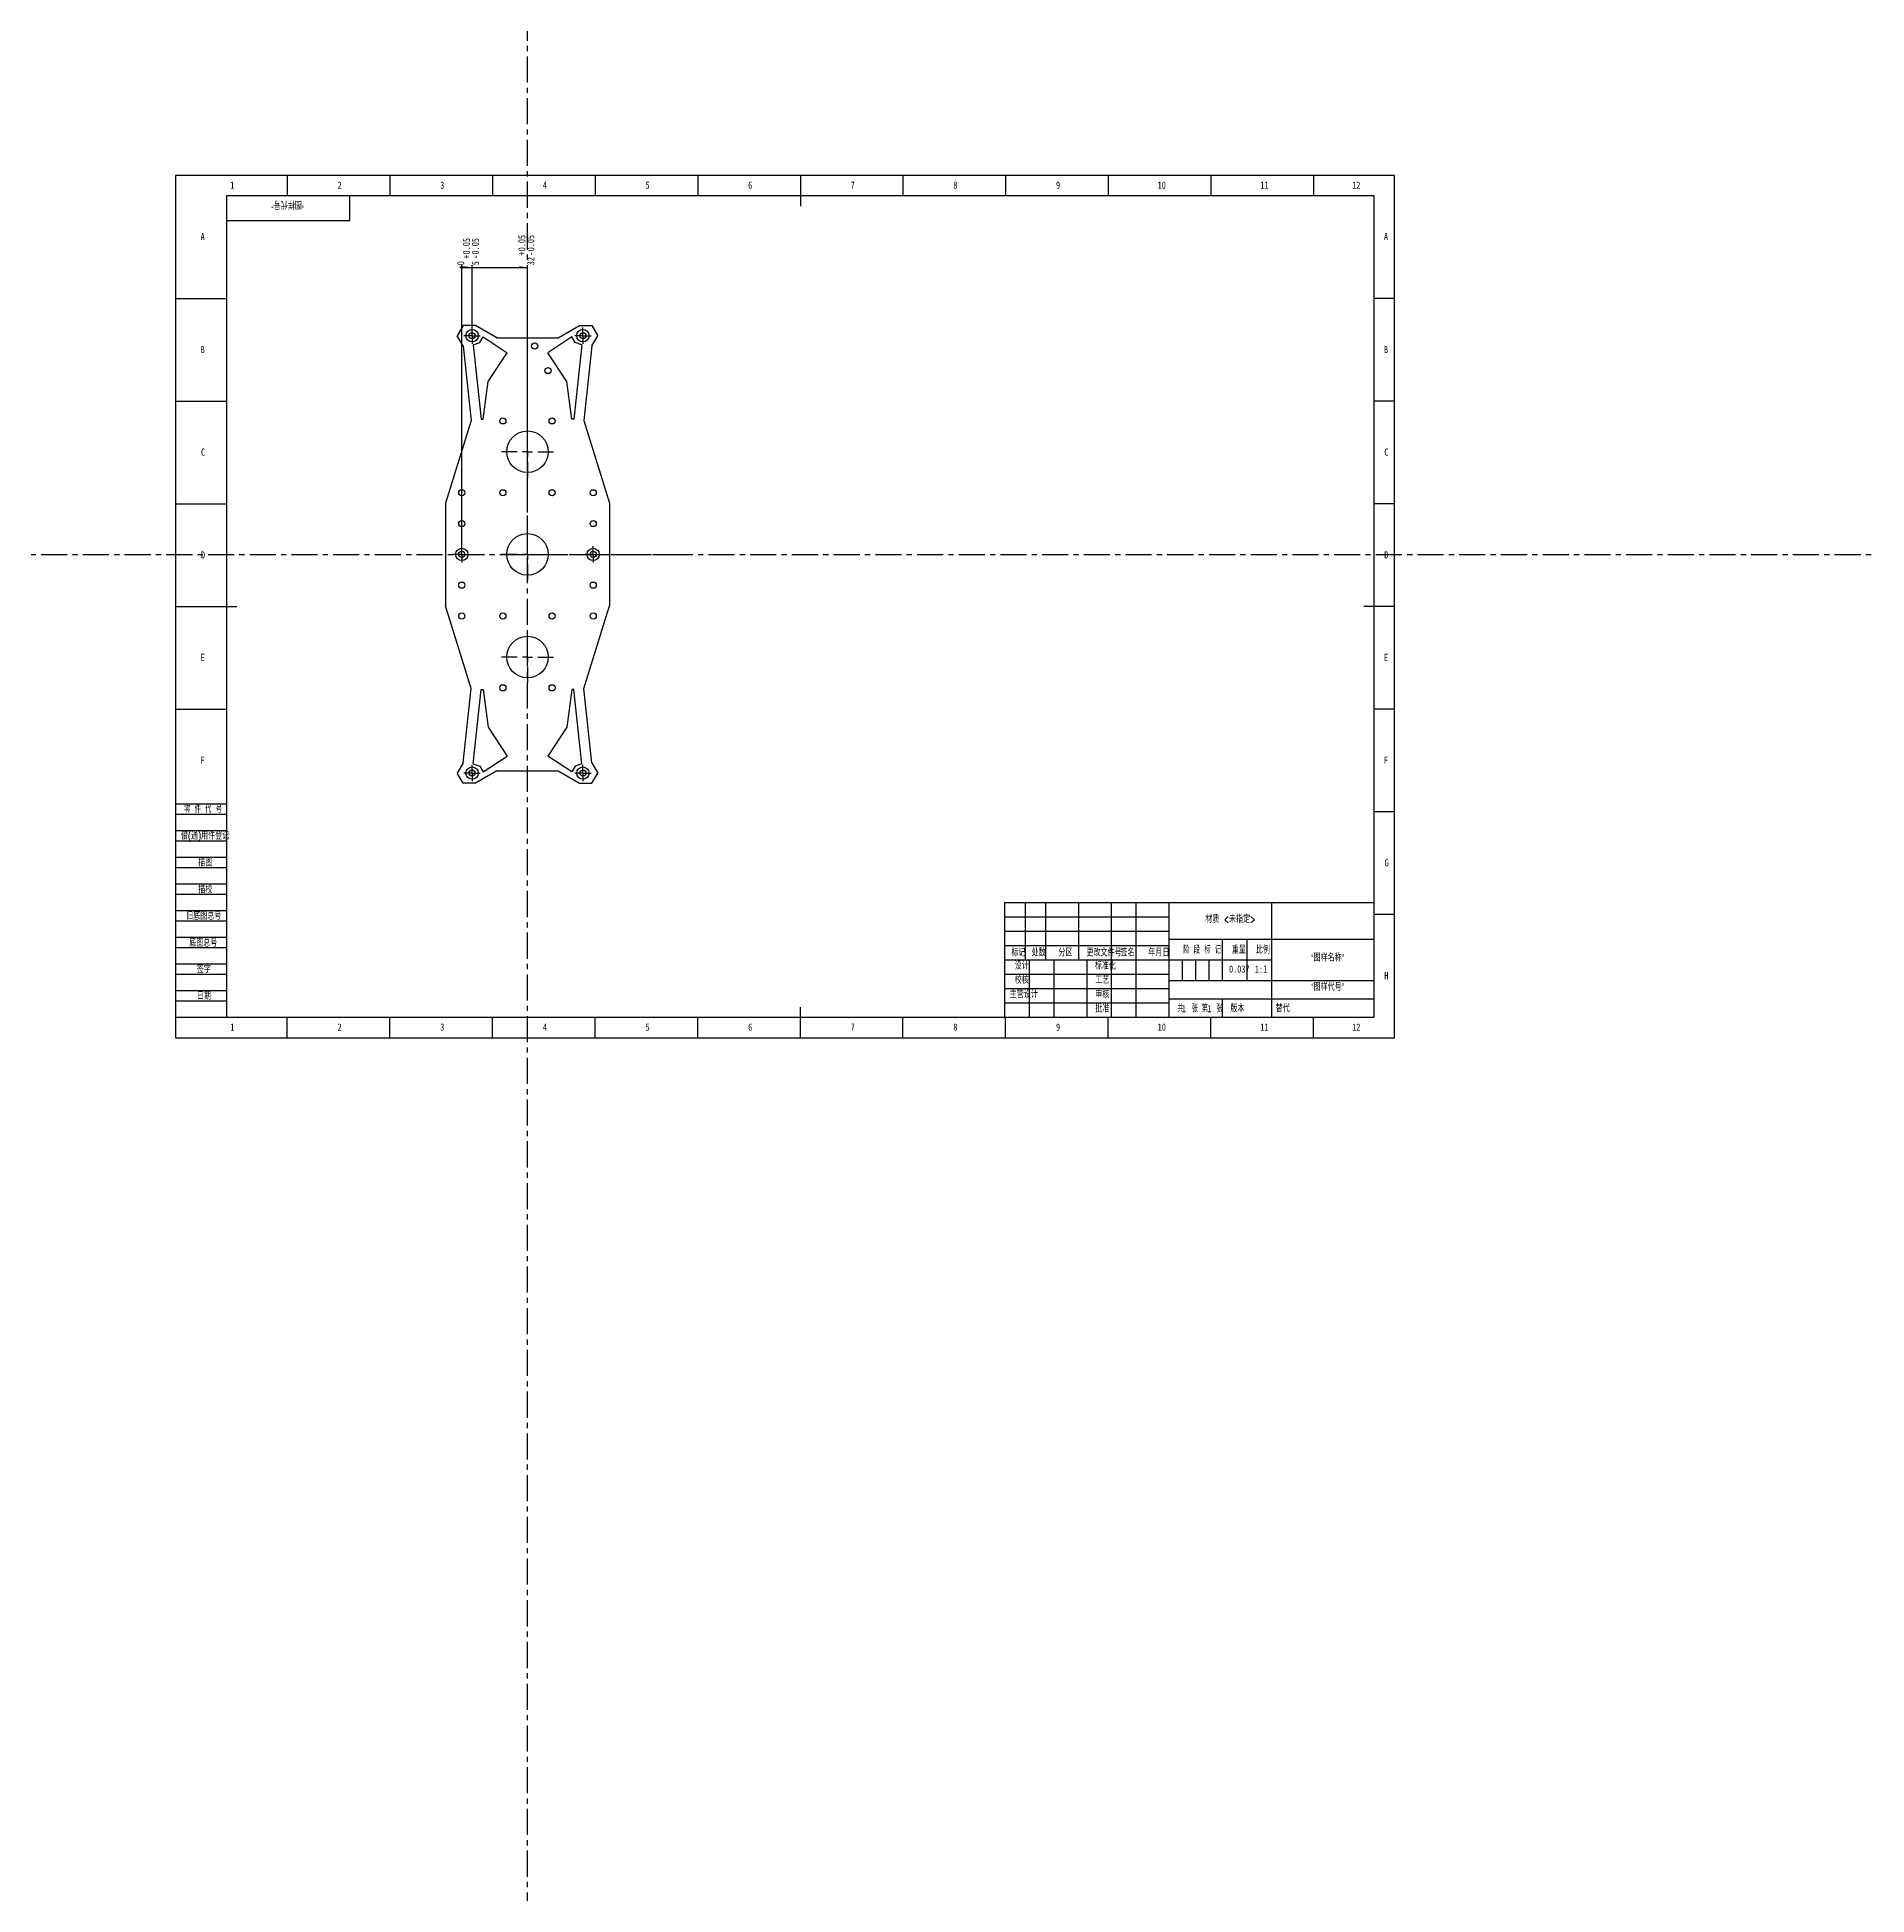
# Model space of a CAD drawing. Header units: millimetres. Extents: x -3235 to 3498, y -3131 to 3602.
# Drawn here: x -67 to 824, y -417 to 487 of the extents above; entities that cross this region are included whole.
import ezdxf

# ---------------------------------------------------------------- set-up
doc = ezdxf.new("R2010")
doc.units = ezdxf.units.MM
doc.linetypes.add('CENTERX2', pattern=[20.32, 12.7, -2.54, 2.54, -2.54])
for name, color, linetype in [('10', 7, 'Continuous'), ('5', 7, 'Continuous'), ('SLD-0', 7, 'Continuous')]:
    doc.layers.add(name, color=color, linetype=linetype)
doc.styles.add('SLDTEXTSTYLE0', font='TXT', dxfattribs={"width": 0.7, "bigfont": 'bigfont'})
doc.styles.add('SLDTEXTSTYLE1', font='TXT', dxfattribs={"width": 0.614286, "bigfont": 'bigfont'})
doc.styles.add('SLDTEXTSTYLE2', font='TXT', dxfattribs={"width": 0.6, "bigfont": 'bigfont'})
doc.styles.add('SLDTEXTSTYLE3', font='TXT', dxfattribs={"width": 0.7})
doc.dimstyles.new('SLDDIMSTYLE0', dxfattribs={"dimtxt": 3.5, "dimasz": 0.338667, "dimexe": 0, "dimexo": 0.0625, "dimgap": 0.875, "dimtad": 0, "dimtih": 1, "dimtoh": 1, "dimdec": 0, "dimrnd": 1e-09, "dimdsep": 46, "dimtxsty": 'SLDTEXTSTYLE3', "dimblk1": 'ORIGIN', "dimblk2": 'ORIGIN', "dimsah": 1, "dimcen": 0.09, "dimadec": 0, "dimazin": 2, "dimtfac": 1, "dimtdec": 0, "dimtofl": 0, "dimtmove": 0, "dimatfit": 3, "dimldrblk": 'ORIGIN', "dimfxl": 0, "dimfrac": 2, "dimtolj": 1, "dimtzin": 12, "dimarcsym": 0})
doc.dimstyles.new('SLDDIMSTYLE1', dxfattribs={"dimtxt": 3.5, "dimasz": 4.08, "dimexe": 0, "dimexo": 0.0625, "dimgap": 0.875, "dimtad": 0, "dimtih": 1, "dimtoh": 1, "dimrnd": 1e-09, "dimzin": 12, "dimdsep": 46, "dimtxsty": 'SLDTEXTSTYLE3', "dimsah": 1, "dimcen": 0.09, "dimadec": 0, "dimazin": 3, "dimtol": 1, "dimtp": 0.05, "dimtm": 0.05, "dimtfac": 1, "dimtofl": 0, "dimtmove": 0, "dimatfit": 3, "dimfxl": 0, "dimfrac": 2, "dimtolj": 1, "dimarcsym": 0})

# ---------------------------------------------------------------- blocks, each defined once
blk = doc.blocks.new('_Origin')
at = {"color": 0, "linetype": 'ByBlock', "lineweight": -2}
blk.add_line((0, 0), (-1, 0), dxfattribs=at)
blk.add_circle((0, 0), 0.5, dxfattribs=at)
blk = doc.blocks.new('_D')
at = {"layer": '10'}
blk.add_line((139.56, 239.46), (139.56, 376.26), dxfattribs=at)
at = {"layer": '10', "xscale": 1.016, "yscale": 1.016}
blk.add_blockref('_Origin', (139.56, 375.24), dxfattribs=at)
at = {"layer": '10', "insert": (137.22, 376.26), "char_height": 3.5, "attachment_point": 1, "rotation": 90, "style": 'SLDTEXTSTYLE3'}
blk.add_mtext('0', dxfattribs=at)
blk = doc.blocks.new('_D_1')
at = {"layer": '10'}
for p, q in [((139.56, 375.24), (144.56, 375.24)), ((144.56, 345.96), (144.56, 376.26))]:
    blk.add_line(p, q, dxfattribs=at)
blk.add_solid([(144.56, 375.24), (140.48, 375.75), (140.48, 374.74)], dxfattribs=at)
at = {"layer": '10', "char_height": 3.5, "attachment_point": 1, "rotation": 90, "style": 'SLDTEXTSTYLE3'}
for s, insert in [('0.05', (140.04, 381.49)), ('+', (140.04, 379.33)), ('0.05', (144.4, 381.49)), ('-', (144.4, 379.33)), ('5', (144.41, 376.26))]:
    blk.add_mtext(s, dxfattribs=dict(at, insert=insert))
blk = doc.blocks.new('_D_2')
at = {"layer": '10'}
for p, q in [((144.56, 375.24), (171.56, 375.24)), ((171.56, 298.06), (171.56, 376.26))]:
    blk.add_line(p, q, dxfattribs=at)
blk.add_solid([(171.56, 375.24), (167.48, 375.75), (167.48, 374.74)], dxfattribs=at)
at = {"layer": '10', "char_height": 3.5, "attachment_point": 1, "rotation": 90, "style": 'SLDTEXTSTYLE3'}
for s, insert in [('0.05', (167.04, 383.02)), ('0.05', (171.4, 383.02)), ('+', (167.04, 380.87)), ('-', (171.4, 380.86)), ('32', (171.41, 376.26))]:
    blk.add_mtext(s, dxfattribs=dict(at, insert=insert))
blk = doc.blocks.new('SW_CENTERMARKSYMBOL_0')
at = {"layer": '10', "color": 0}
for p, q in [((-2.5, 0), (-4, 0)), ((0, 0), (-2.5, 0)), ((0, 2.5), (0, 4)), ((0, 0), (0, 2.5)), ((0, 0), (0, -2.5)), ((0, 0), (2.5, 0)), ((2.5, 0), (4, 0)), ((0, -2.5), (0, -4))]:
    blk.add_line(p, q, dxfattribs=at)
blk = doc.blocks.new('SW_CENTERMARKSYMBOL_1')
at = {"layer": '10', "color": 0}
for p, q in [((-2.5, 0), (-4, 0)), ((0, 0), (-2.5, 0)), ((0, 2.5), (0, 4)), ((0, 0), (0, 2.5)), ((0, 0), (0, -2.5)), ((0, 0), (2.5, 0)), ((2.5, 0), (4, 0)), ((0, -2.5), (0, -4))]:
    blk.add_line(p, q, dxfattribs=at)
blk = doc.blocks.new('SW_CENTERMARKSYMBOL_2')
at = {"layer": '10', "color": 0}
for p, q in [((-2.5, 0), (-4, 0)), ((0, 0), (-2.5, 0)), ((0, 2.5), (0, 4)), ((0, 0), (0, 2.5)), ((0, 0), (0, -2.5)), ((0, 0), (2.5, 0)), ((2.5, 0), (4, 0)), ((0, -2.5), (0, -4))]:
    blk.add_line(p, q, dxfattribs=at)
blk = doc.blocks.new('SW_CENTERMARKSYMBOL_3')
at = {"layer": '10', "color": 0}
for p, q in [((-2.5, 0), (-4, 0)), ((0, 0), (-2.5, 0)), ((0, 2.5), (0, 4)), ((0, 0), (0, 2.5)), ((0, 0), (0, -2.5)), ((0, 0), (2.5, 0)), ((2.5, 0), (4, 0)), ((0, -2.5), (0, -4))]:
    blk.add_line(p, q, dxfattribs=at)
blk = doc.blocks.new('SW_CENTERMARKSYMBOL_4')
at = {"layer": '10', "color": 0}
for p, q in [((-2.5, 0), (-4, 0)), ((0, 0), (-2.5, 0)), ((0, 2.5), (0, 4)), ((0, 0), (0, 2.5)), ((0, 0), (0, -2.5)), ((0, 0), (2.5, 0)), ((2.5, 0), (4, 0)), ((0, -2.5), (0, -4))]:
    blk.add_line(p, q, dxfattribs=at)
blk = doc.blocks.new('SW_CENTERMARKSYMBOL_5')
at = {"layer": '10', "color": 0}
for p, q in [((-2.5, 0), (-4, 0)), ((0, 0), (-2.5, 0)), ((0, 2.5), (0, 4)), ((0, 0), (0, 2.5)), ((0, 0), (0, -2.5)), ((0, 0), (2.5, 0)), ((2.5, 0), (4, 0)), ((0, -2.5), (0, -4))]:
    blk.add_line(p, q, dxfattribs=at)
blk = doc.blocks.new('SW_CENTERMARKSYMBOL_6')
at = {"layer": '10', "color": 0}
for p, q in [((0, 5), (0, 12.6)), ((-5, 0), (-12.6, 0)), ((0, 0), (-2.5, 0)), ((0, 0), (0, 2.5)), ((0, 0), (0, -2.5)), ((0, 0), (2.5, 0)), ((5, 0), (12.6, 0)), ((0, -5), (0, -12.6))]:
    blk.add_line(p, q, dxfattribs=at)
blk = doc.blocks.new('SW_CENTERMARKSYMBOL_7')
at = {"layer": '10', "color": 0}
for p, q in [((0, 5), (0, 12.6)), ((-5, 0), (-12.6, 0)), ((0, 0), (-2.5, 0)), ((0, 0), (0, 2.5)), ((0, 0), (0, -2.5)), ((0, 0), (2.5, 0)), ((5, 0), (12.6, 0)), ((0, -5), (0, -12.6))]:
    blk.add_line(p, q, dxfattribs=at)
blk = doc.blocks.new('SW_CENTERMARKSYMBOL_8')
at = {"layer": '10', "color": 0}
for p, q in [((0, 5), (0, 12.6)), ((-5, 0), (-12.6, 0)), ((0, 0), (-2.5, 0)), ((0, 0), (0, 2.5)), ((0, 0), (0, -2.5)), ((0, 0), (2.5, 0)), ((5, 0), (12.6, 0)), ((0, -5), (0, -12.6))]:
    blk.add_line(p, q, dxfattribs=at)

msp = doc.modelspace()

# ---------------------------------------------------------------- linework, layer by layer
at = {"color": 7, "linetype": 'CENTERX2'}
for p, q in [((171.563, -3131.385), (171.563, 3602.307)), ((171.563, 235.461), (171.563, 343.405)), ((-3235.282, 235.461), (3498.409, 235.461)), ((171.563, 235.461), (249.883, 235.461))]:
    msp.add_line(p, q, dxfattribs=at)
at = {"color": 7, "linetype": 'Continuous', "lineweight": 25}
for p, q in [((140.171, 346.961), (137.284, 341.961)), ((146.171, 346.961), (140.171, 346.961)), ((156.563, 340.961), (146.171, 346.961)), ((186.563, 340.961), (196.956, 346.961)), ((196.956, 346.961), (202.956, 346.961)), ((202.956, 346.961), (205.842, 341.961)), ((140.171, 336.961), (137.284, 341.961)), ((140.171, 336.961), (144.063, 300.711)), ((145.142, 337.495), (148.32, 338.683)), ((145.142, 337.495), (149.035, 301.245)), ((148.32, 338.683), (149.894, 341.41)), ((149.894, 341.41), (161.593, 333.658)), ((156.563, 340.961), (186.563, 340.961)), ((193.233, 341.41), (181.534, 333.658)), ((194.807, 338.683), (193.233, 341.41)), ((197.984, 337.495), (194.092, 301.245)), ((197.984, 337.495), (194.807, 338.683)), ((202.956, 336.961), (199.063, 300.711)), ((202.956, 336.961), (205.842, 341.961)), ((152.47, 319.667), (161.593, 333.658)), ((190.657, 319.667), (181.534, 333.658)), ((150.035, 301.245), (152.47, 319.667)), ((193.092, 301.245), (190.657, 319.667)), ((144.063, 300.711), (131.563, 260.461)), ((149.035, 301.245), (150.035, 301.245)), ((194.092, 301.245), (193.092, 301.245)), ((199.063, 300.711), (211.563, 260.461)), ((131.563, 260.461), (131.563, 210.461)), ((211.563, 260.461), (211.563, 210.461)), ((144.063, 170.211), (131.563, 210.461)), ((199.063, 170.211), (211.563, 210.461)), ((140.171, 133.961), (144.063, 170.211)), ((145.142, 133.427), (149.035, 169.677)), ((149.035, 169.677), (150.035, 169.677)), ((150.035, 169.677), (152.47, 151.255)), ((193.092, 169.677), (190.657, 151.255)), ((194.092, 169.677), (193.092, 169.677)), ((197.984, 133.427), (194.092, 169.677)), ((202.956, 133.961), (199.063, 170.211)), ((152.47, 151.255), (161.593, 137.264)), ((190.657, 151.255), (181.534, 137.264)), ((149.894, 129.513), (161.593, 137.264)), ((193.233, 129.513), (181.534, 137.264)), ((140.171, 133.961), (137.284, 128.961)), ((140.171, 123.961), (137.284, 128.961)), ((145.142, 133.427), (148.32, 132.239)), ((156.563, 129.961), (146.171, 123.961)), ((148.32, 132.239), (149.894, 129.513)), ((156.563, 129.961), (186.563, 129.961)), ((186.563, 129.961), (196.956, 123.961)), ((194.807, 132.239), (193.233, 129.513)), ((197.984, 133.427), (194.807, 132.239)), ((202.956, 133.961), (205.842, 128.961)), ((202.956, 123.961), (205.842, 128.961)), ((146.171, 123.961), (140.171, 123.961)), ((196.956, 123.961), (202.956, 123.961))]:
    msp.add_line(p, q, dxfattribs=at)
for centre, radius in [((144.563, 341.961), 3), ((198.563, 341.961), 3), ((144.563, 341.961), 1.5), ((198.563, 341.961), 1.5), ((159.563, 300.461), 1.5), ((183.563, 300.461), 1.5), ((171.563, 285.461), 10.1), ((139.563, 265.461), 1.5), ((159.563, 265.461), 1.5), ((183.563, 265.461), 1.5), ((203.563, 265.461), 1.5), ((139.563, 250.461), 1.5), ((171.563, 235.461), 10.1), ((203.563, 250.461), 1.5), ((139.563, 235.461), 3), ((139.563, 235.461), 1.5), ((203.563, 235.461), 3), ((203.563, 235.461), 1.5), ((139.563, 220.461), 1.5), ((203.563, 220.461), 1.5), ((139.563, 205.461), 1.5), ((159.563, 205.461), 1.5), ((183.563, 205.461), 1.5), ((203.563, 205.461), 1.5), ((171.563, 185.461), 10.1), ((159.563, 170.461), 1.5), ((183.563, 170.461), 1.5), ((144.563, 128.961), 3), ((144.563, 128.961), 1.5), ((198.563, 128.961), 3), ((198.563, 128.961), 1.5)]:
    msp.add_circle(centre, radius, dxfattribs=at)
at = {"color": 7, "linetype": 'Continuous'}
for centre, radius in [((198.563, 341.961), 3), ((175.063, 336.961), 1.5), ((181.563, 324.961), 1.5), ((203.563, 235.461), 1.5)]:
    msp.add_circle(centre, radius, dxfattribs=at)
at = {"layer": '5', "color": 7}
for p, q in [((594.005, 420), (0, 420)), ((0, 420), (0, 0)), ((594.005, 0), (594.005, 420)), ((0, 114), (25, 114)), ((0, 109), (25, 109)), ((0, 101), (25, 101)), ((0, 96), (25, 96)), ((0, 88), (25, 88)), ((0, 83), (25, 83)), ((0, 75), (25, 75)), ((0, 70), (25, 70)), ((0, 62), (25, 62)), ((0, 57), (25, 57)), ((404, 59), (484, 59)), ((0, 49), (25, 49)), ((404, 52), (484, 52)), ((0, 44), (25, 44)), ((490.5, 38), (490.5, 28)), ((497, 38), (497, 28)), ((503.5, 38), (503.5, 28)), ((0, 36), (25, 36)), ((0, 31), (25, 31)), ((0, 23), (25, 23)), ((0, 18), (25, 18)), ((0, 0), (594.005, 0))]:
    msp.add_line(p, q, dxfattribs=at)
at = {"layer": '5'}
for p, q in [((54.5, 420), (54.5, 410)), ((104.5, 420), (104.5, 410)), ((154.5, 420), (154.5, 410)), ((204.5, 420), (204.5, 410)), ((254.5, 420), (254.5, 410)), ((354.5, 420), (354.5, 410)), ((404.5, 420), (404.5, 410)), ((454.5, 420), (454.5, 410)), ((504.5, 420), (504.5, 410)), ((554.5, 420), (554.5, 410)), ((0, 360), (25, 360)), ((594.005, 360), (584.005, 360)), ((0, 310), (25, 310)), ((594.005, 310), (584.005, 310)), ((0, 260), (25, 260)), ((594.005, 260), (584.005, 260)), ((0, 160), (25, 160)), ((594.005, 160), (584.005, 160)), ((594.005, 110), (584.005, 110)), ((594.005, 60), (584.005, 60)), ((54.5, 0), (54.5, 10)), ((104.5, 0), (104.5, 10)), ((154.5, 0), (154.5, 10)), ((204.5, 0), (204.5, 10)), ((254.5, 0), (254.5, 10)), ((354.5, 0), (354.5, 10)), ((404.5, 0), (404.5, 10)), ((454.5, 0), (454.5, 10)), ((504.5, 0), (504.5, 10)), ((554.5, 0), (554.5, 10))]:
    msp.add_line(p, q, dxfattribs=at)
at = {"layer": '5', "lineweight": 25}
for p, q in [((304.503, 420), (304.503, 405)), ((0, 210), (30, 210)), ((594.005, 210), (579.005, 210)), ((304.503, 0), (304.503, 15))]:
    msp.add_line(p, q, dxfattribs=at)
at = {"layer": '5', "color": 7, "lineweight": 25}
for p, q in [((584.005, 410), (25, 410)), ((25, 410), (25, 10)), ((85, 398), (85, 410)), ((584.005, 10), (584.005, 410)), ((25, 398), (85, 398)), ((404, 66), (584, 66)), ((404, 66), (404, 10)), ((414, 66), (414, 38)), ((424, 66), (424, 38)), ((440, 66), (440, 38)), ((456, 66), (456, 10)), ((468, 66), (468, 38)), ((484, 66), (484, 10)), ((534, 66), (534, 38)), ((484, 48), (584, 48)), ((510, 48), (510, 28)), ((522, 48), (522, 28)), ((404, 45), (484, 45)), ((404, 38), (534, 38)), ((416, 38), (416, 10)), ((428, 38), (428, 10)), ((444, 38), (444, 10)), ((468, 38), (468, 10)), ((534, 38), (534, 10)), ((404, 31), (484, 31)), ((484, 28), (584, 28)), ((404, 24), (484, 24)), ((484.005, 18.985), (584.005, 18.985)), ((510, 18.985), (510, 10)), ((0, 10), (584.005, 10)), ((404, 17), (484, 17))]:
    msp.add_line(p, q, dxfattribs=at)

# ---------------------------------------------------------------- block references
at = {"layer": '10'}
for name, p in [('SW_CENTERMARKSYMBOL_3', (144.563, 341.961)), ('SW_CENTERMARKSYMBOL_0', (198.563, 341.961)), ('SW_CENTERMARKSYMBOL_8', (171.563, 285.461)), ('SW_CENTERMARKSYMBOL_6', (171.563, 235.461)), ('SW_CENTERMARKSYMBOL_2', (139.563, 235.461)), ('SW_CENTERMARKSYMBOL_1', (203.563, 235.461)), ('SW_CENTERMARKSYMBOL_7', (171.563, 185.461)), ('SW_CENTERMARKSYMBOL_4', (144.563, 128.961)), ('SW_CENTERMARKSYMBOL_5', (198.563, 128.961))]:
    msp.add_blockref(name, p, dxfattribs=at)

# ---------------------------------------------------------------- texts
at = {"layer": '10', "char_height": 3.5}
for s, insert, attachment_point, style in [('1', (27.794, 417.02), 2, 'SLDTEXTSTYLE3'), ('2', (80.044, 417.02), 2, 'SLDTEXTSTYLE3'), ('3', (130.044, 417.02), 2, 'SLDTEXTSTYLE3'), ('4', (180.044, 417.02), 2, 'SLDTEXTSTYLE3'), ('5', (230.044, 417.02), 2, 'SLDTEXTSTYLE3'), ('6', (280.047, 417.02), 2, 'SLDTEXTSTYLE3'), ('7', (330.047, 417.02), 2, 'SLDTEXTSTYLE3'), ('8', (380.047, 417.02), 2, 'SLDTEXTSTYLE3'), ('9', (430.047, 417.02), 2, 'SLDTEXTSTYLE3'), ('10', (480.589, 417.02), 2, 'SLDTEXTSTYLE3'), ('11', (530.589, 417.02), 2, 'SLDTEXTSTYLE3'), ('12', (575.344, 417.02), 2, 'SLDTEXTSTYLE3'), ('A', (13.32, 392.02), 2, 'SLDTEXTSTYLE3'), ('A', (589.83, 392.02), 2, 'SLDTEXTSTYLE3'), ('B', (13.32, 336.965), 2, 'SLDTEXTSTYLE3'), ('B', (589.83, 336.965), 2, 'SLDTEXTSTYLE3'), ('C', (13.482, 287.02), 2, 'SLDTEXTSTYLE3'), ('C', (589.992, 287.02), 2, 'SLDTEXTSTYLE3'), ('D', (13.484, 236.965), 2, 'SLDTEXTSTYLE3'), ('D', (589.994, 236.965), 2, 'SLDTEXTSTYLE3'), ('E', (13.318, 187.02), 2, 'SLDTEXTSTYLE3'), ('E', (589.828, 187.02), 2, 'SLDTEXTSTYLE3'), ('F', (13.279, 136.965), 2, 'SLDTEXTSTYLE3'), ('F', (589.789, 136.965), 2, 'SLDTEXTSTYLE3'), ('G', (590.104, 87.02), 2, 'SLDTEXTSTYLE3'), ('材质 <未指定>', (513.954, 59.545), 2, 'SLDTEXTSTYLE0'), ('“图样名称”', (561.387, 40.729), 2, 'SLDTEXTSTYLE0'), ('0.037', (518.36, 35.237), 2, 'SLDTEXTSTYLE3'), ('H', (589.994, 32.02), 2, 'SLDTEXTSTYLE3'), ('主管设计', (413.32, 22.944), 2, 'SLDTEXTSTYLE0'), ('“图样代号”', (561.39, 26.497), 2, 'SLDTEXTSTYLE0'), ('1', (490.34, 15.997), 1, 'SLDTEXTSTYLE3'), ('1', (502.694, 15.997), 1, 'SLDTEXTSTYLE3'), ('1', (27.794, 7.02), 2, 'SLDTEXTSTYLE3'), ('2', (80.044, 7.02), 2, 'SLDTEXTSTYLE3'), ('3', (130.044, 7.02), 2, 'SLDTEXTSTYLE3'), ('4', (180.044, 7.02), 2, 'SLDTEXTSTYLE3'), ('5', (230.044, 7.02), 2, 'SLDTEXTSTYLE3'), ('6', (280.047, 7.02), 2, 'SLDTEXTSTYLE3'), ('7', (330.047, 7.02), 2, 'SLDTEXTSTYLE3'), ('8', (380.047, 7.02), 2, 'SLDTEXTSTYLE3'), ('9', (430.047, 7.02), 2, 'SLDTEXTSTYLE3'), ('10', (480.589, 7.02), 2, 'SLDTEXTSTYLE3'), ('11', (530.589, 7.02), 2, 'SLDTEXTSTYLE3'), ('12', (575.344, 7.02), 2, 'SLDTEXTSTYLE3')]:
    msp.add_mtext(s, dxfattribs=dict(at, insert=insert, attachment_point=attachment_point, style=style))
at = {"layer": '10', "color": 7, "char_height": 3.5}
for s, insert, attachment_point, style in [('零 件 代 号', (4.285, 113.124), 1, 'SLDTEXTSTYLE1'), ('借(通)用件登记', (2.735, 100.137), 1, 'SLDTEXTSTYLE0'), ('描图', (14.592, 86.983), 2, 'SLDTEXTSTYLE0'), ('描校', (14.559, 73.881), 2, 'SLDTEXTSTYLE0'), ('旧底图总号', (5.262, 61.089), 1, 'SLDTEXTSTYLE0'), ('底图总号', (6.762, 47.975), 1, 'SLDTEXTSTYLE0'), ('标记', (410.707, 43.232), 2, 'SLDTEXTSTYLE0'), ('设计', (412.301, 36.867), 2, 'SLDTEXTSTYLE0'), ('处数', (420.607, 43.232), 2, 'SLDTEXTSTYLE0'), ('分区', (433.657, 43.232), 2, 'SLDTEXTSTYLE0'), ('更改文件号', (452.439, 43.232), 2, 'SLDTEXTSTYLE0'), ('标准化', (453.127, 36.802), 2, 'SLDTEXTSTYLE0'), ('签名', (463.903, 43.232), 2, 'SLDTEXTSTYLE0'), ('年月日', (479.179, 43.232), 2, 'SLDTEXTSTYLE0'), ('阶 段 标 记', (500.249, 44.569), 2, 'SLDTEXTSTYLE1'), ('重量', (518.116, 44.569), 2, 'SLDTEXTSTYLE0'), ('比例', (529.817, 44.569), 2, 'SLDTEXTSTYLE0'), ('签字', (13.867, 35.109), 2, 'SLDTEXTSTYLE0'), ('校核', (412.3, 29.921), 2, 'SLDTEXTSTYLE0'), ('工艺', (451.626, 29.921), 2, 'SLDTEXTSTYLE0'), ('日期', (13.944, 22.148), 2, 'SLDTEXTSTYLE0'), ('审核', (451.626, 22.944), 2, 'SLDTEXTSTYLE0'), ('批准', (451.608, 15.957), 2, 'SLDTEXTSTYLE0'), ('共  张', (493.167, 15.997), 2, 'SLDTEXTSTYLE2'), ('第  张', (505.116, 15.997), 2, 'SLDTEXTSTYLE2'), ('版本', (517.453, 15.997), 2, 'SLDTEXTSTYLE0')]:
    msp.add_mtext(s, dxfattribs=dict(at, insert=insert, attachment_point=attachment_point, style=style))
at = {"layer": 'SLD-0', "insert": (54.768, 404.152), "char_height": 3.5, "attachment_point": 2, "rotation": 180, "style": 'SLDTEXTSTYLE0'}
msp.add_mtext('“图样代号”', dxfattribs=at)
at = {"layer": 'SLD-0', "char_height": 3.5}
for s, insert, attachment_point, style in [('1:1', (528.924, 35.237), 2, 'SLDTEXTSTYLE3'), ('替代', (536.078, 15.997), 1, 'SLDTEXTSTYLE0')]:
    msp.add_mtext(s, dxfattribs=dict(at, insert=insert, attachment_point=attachment_point, style=style))

# ---------------------------------------------------------------- dimensions: what is measured, and where the dimension line sits
at = {"layer": '10'}
for feature_location, offset, origin, dimstyle, picture, middle in [((171.563, 298.061), (0, 78.2), (139.563, 239.461), 'SLDDIMSTYLE1', '_D_2', (171.563, 382.711)), ((144.563, 345.961), (0, 30.3), (139.563, 239.461), 'SLDDIMSTYLE1', '_D_1', (144.563, 381.943)), ((139.563358779, 239.461068702), (0, 136.799607988), (139.563358779, 239.461068702), 'SLDDIMSTYLE0', '_D', (139.563358779, 377.028732248))]:
    dim = msp.add_ordinate_dim(feature_location=feature_location, offset=offset, dtype=1, origin=origin, dimstyle=dimstyle, dxfattribs=at)
    dim.commit()
    dim.dimension.update_dxf_attribs({"geometry": picture, "text_midpoint": middle})

doc.saveas('drawing.dxf')
